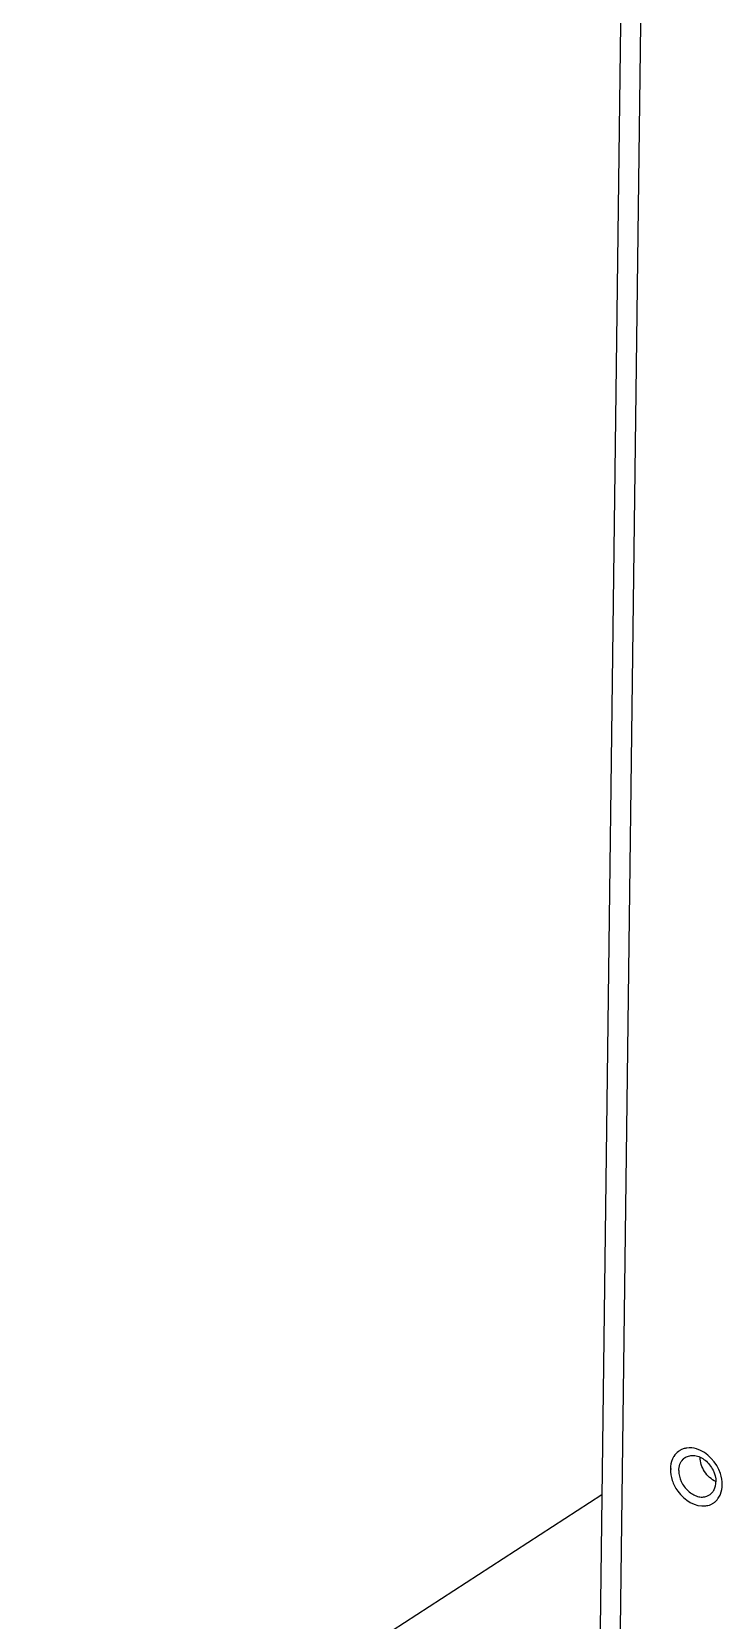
# Model space of a CAD drawing. Header units: millimetres. Extents: x -177 to 18421, y -5017 to 3255.
# Drawn here: x 4734.71 to 4746.34, y 704.21 to 730.95 of the extents above; entities that cross this region are included whole.
import ezdxf

# ---------------------------------------------------------------- set-up
doc = ezdxf.new("R2010")
doc.units = ezdxf.units.MM
doc.header["$LTSCALE"] = 46.255
doc.layers.get('0').update_dxf_attribs({"linetype": 'CONTINUOUS'})
doc.layers.add('02___PRT_ALL_AXES', color=7, linetype='CONTINUOUS')

msp = doc.modelspace()

# ---------------------------------------------------------------- linework, layer by layer
at = {"color": 3, "linetype": 'Continuous'}
for p, q in [((4744.853, 748.938), (4744.272, 703.609)), ((4745.188, 748.843), (4744.605, 703.329)), ((4744.307, 706.324), (4734.708, 700.107))]:
    msp.add_line(p, q, dxfattribs=at)
at = {"color": 7, "linetype": 'Continuous'}
msp.add_open_spline([(4746.228, 706.548), (4746.151, 706.583), (4746.02, 706.705), (4745.962, 706.874), (4745.962, 706.959)], degree=3, knots=[0, 0, 0, 0, 0.500026, 1, 1, 1, 1], dxfattribs=at)
at = {"layer": '02___PRT_ALL_AXES', "color": 7, "linetype": 'Continuous'}
msp.add_line((4745.462, 706.759), (4745.479, 706.77), dxfattribs=at)
at = {"layer": '02___PRT_ALL_AXES', "color": 3, "linetype": 'Continuous'}
for centre, radius, start, end in [((4745.812, 706.789), 0.344, 147.7324, 155.9293), ((4745.773, 706.821), 0.293, 122.9468, 126.6975), ((4745.774, 706.819), 0.295, 118.9763, 122.9457), ((4745.775, 706.816), 0.299, 114.9561, 118.9753), ((4745.779, 706.807), 0.308, 103.0231, 114.9079), ((4745.783, 706.793), 0.323, 98.0679, 103.0684), ((4746.015, 706.458), 0.321, 278.0607, 284.3282), ((4746.025, 706.432), 0.293, 302.9462, 307.3869), ((4746.024, 706.433), 0.294, 307.3919, 310.4069), ((4746.016, 706.442), 0.306, 310.4698, 322.2098), ((4746.004, 706.452), 0.322, 322.1445, 325.4657)]:
    msp.add_arc(centre, radius, start, end, dxfattribs=at)
at = {"layer": '02___PRT_ALL_AXES', "color": 7, "linetype": 'Continuous'}
for centre, radius, start, end in [((4745.828, 706.775), 0.212, 122.953, 132.8409), ((4745.831, 706.772), 0.216, 132.8386, 135.7666), ((4746.005, 706.503), 0.213, 289.9917, 302.8719)]:
    msp.add_arc(centre, radius, start, end, dxfattribs=at)
at = {"layer": '02___PRT_ALL_AXES', "color": 3, "linetype": 'Continuous'}
for points in [[(4745.597, 707.056), (4745.567, 707.033), (4745.541, 707.005), (4745.521, 706.973)], [(4745.905, 707.098), (4745.851, 707.114), (4745.793, 707.121), (4745.737, 707.113)], [(4746.304, 706.684), (4746.244, 706.866), (4746.088, 707.042), (4745.905, 707.098)], [(4745.498, 706.93), (4745.474, 706.877), (4745.463, 706.817), (4745.462, 706.759)], [(4745.462, 706.759), (4745.462, 706.695), (4745.473, 706.63), (4745.493, 706.569)], [(4746.335, 706.493), (4746.336, 706.558), (4746.324, 706.623), (4746.304, 706.684)], [(4746.306, 706.338), (4746.325, 706.387), (4746.334, 706.441), (4746.335, 706.493)]]:
    msp.add_open_spline(points, degree=3, dxfattribs=at)
at = {"layer": '02___PRT_ALL_AXES', "color": 7, "linetype": 'Continuous'}
for points, knots in [([(4745.713, 706.953), (4745.736, 706.967), (4745.789, 706.989), (4745.877, 706.99), (4745.967, 706.962), (4746.082, 706.889), (4746.193, 706.751), (4746.229, 706.611), (4746.228, 706.543)], [0, 0, 0, 0, 0.104499, 0.215014, 0.334952, 0.464329, 0.737174, 1, 1, 1, 1]), ([(4745.605, 706.733), (4745.604, 706.67), (4745.636, 706.541), (4745.732, 706.408), (4745.835, 706.332), (4745.917, 706.296), (4746, 706.284), (4746.054, 706.293), (4746.078, 706.302)], [0, 0, 0, 0, 0.258485, 0.528672, 0.658837, 0.781056, 0.894283, 1, 1, 1, 1]), ([(4745.605, 706.733), (4745.606, 706.769), (4745.617, 706.838), (4745.653, 706.899), (4745.676, 706.923)], [0, 0, 0, 0, 0.523014, 1, 1, 1, 1]), ([(4746.121, 706.323), (4746.137, 706.334), (4746.168, 706.361), (4746.215, 706.432), (4746.228, 706.499), (4746.228, 706.543)], [0, 0, 0, 0, 0.234321, 0.476309, 1, 1, 1, 1])]:
    msp.add_open_spline(points, degree=3, knots=knots, dxfattribs=at)
at = {"layer": '02___PRT_ALL_AXES', "color": 3, "linetype": 'Continuous'}
for points, knots in [([(4745.493, 706.569), (4745.515, 706.504), (4745.622, 706.285), (4745.884, 706.115), (4746.06, 706.14)], [0, 0, 0, 0, 0.276148, 1, 1, 1, 1]), ([(4746.095, 706.147), (4746.111, 706.151), (4746.142, 706.161), (4746.171, 706.177), (4746.184, 706.186)], [0, 0, 0, 0, 0.502927, 1, 1, 1, 1]), ([(4746.269, 706.269), (4746.276, 706.28), (4746.29, 706.302), (4746.301, 706.326), (4746.306, 706.338)], [0, 0, 0, 0, 0.493896, 1, 1, 1, 1])]:
    msp.add_open_spline(points, degree=3, knots=knots, dxfattribs=at)

doc.saveas('drawing.dxf')
